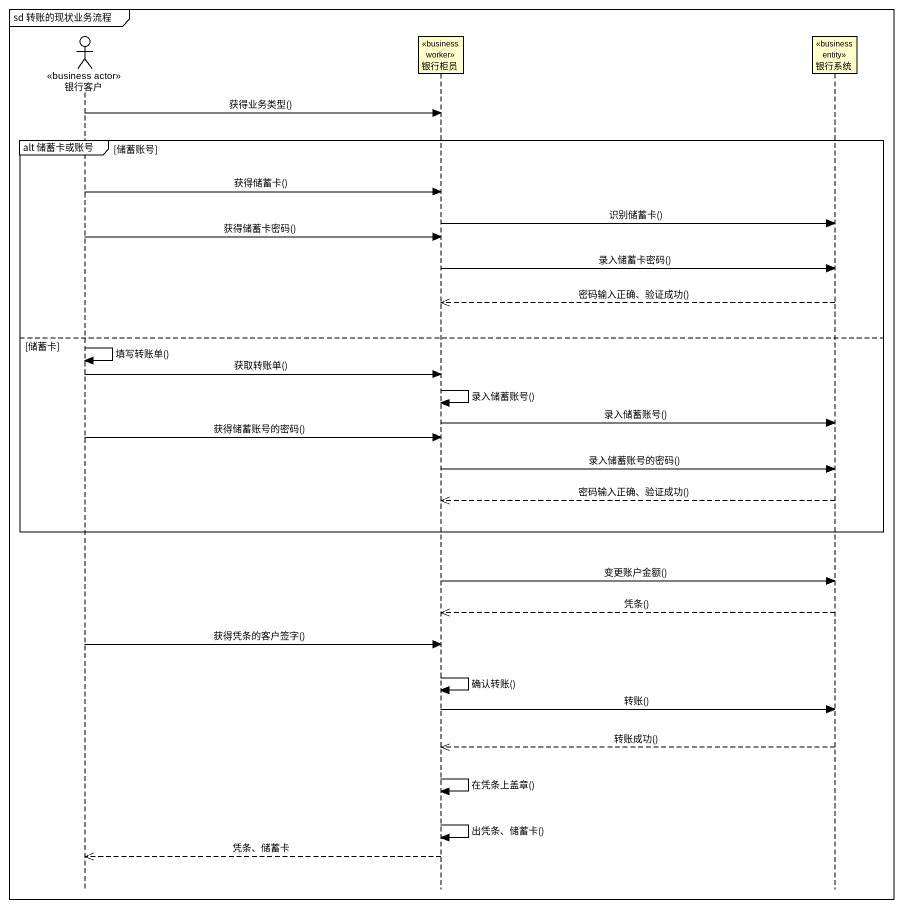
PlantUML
@startuml
mainframe sd 转账的现状业务流程
hide footbox
actor 银行客户 <<business actor>>
participant 银行柜员 <<business worker>>
participant 银行系统 <<business entity>>

银行客户 -> 银行柜员 : 获得业务类型()
group alt 储蓄卡或账号 [储蓄账号]
  银行客户 -> 银行柜员 : 获得储蓄卡()
  银行柜员 -> 银行系统 : 识别储蓄卡()
  银行客户 -> 银行柜员 : 获得储蓄卡密码()
  银行柜员 -> 银行系统 : 录入储蓄卡密码()
  银行系统 -->> 银行柜员 : 密码输入正确、验证成功()
else 储蓄卡
  银行客户 -> 银行客户 : 填写转账单()
  银行客户 -> 银行柜员 : 获取转账单()
  银行柜员 -> 银行柜员 : 录入储蓄账号()
  银行柜员 -> 银行系统 : 录入储蓄账号()
  银行客户 -> 银行柜员 : 获得储蓄账号的密码()
  银行柜员 -> 银行系统 : 录入储蓄账号的密码()
  银行系统 -->> 银行柜员 : 密码输入正确、验证成功()
end
银行柜员 -> 银行系统 : 变更账户金额()
银行系统 -->> 银行柜员 : 凭条()
银行客户 -> 银行柜员 : 获得凭条的客户签字()
银行柜员 -> 银行柜员 : 确认转账()
银行柜员 -> 银行系统 : 转账()
银行系统 -->> 银行柜员 : 转账成功()
银行柜员 -> 银行柜员 : 在凭条上盖章()
银行柜员 -> 银行柜员 : 出凭条、储蓄卡()
银行柜员 -->> 银行客户 : 凭条、储蓄卡
@enduml
